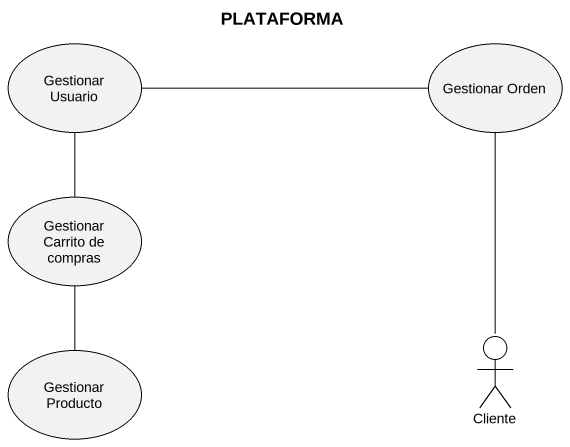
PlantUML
@startuml
title PLATAFORMA
usecase "Gestionar Usuario" as Gestionar_Usuario
usecase "Gestionar Orden" as Gestionar_Orden
usecase "Gestionar Carrito de compras" as Gestionar_Carrito_de_compras
actor Cliente
usecase "Gestionar Producto" as Gestionar_Producto
Gestionar_Usuario -- Gestionar_Carrito_de_compras
Gestionar_Orden -left- Gestionar_Usuario
Gestionar_Carrito_de_compras -- Gestionar_Producto
Cliente -up- Gestionar_Orden
@enduml
